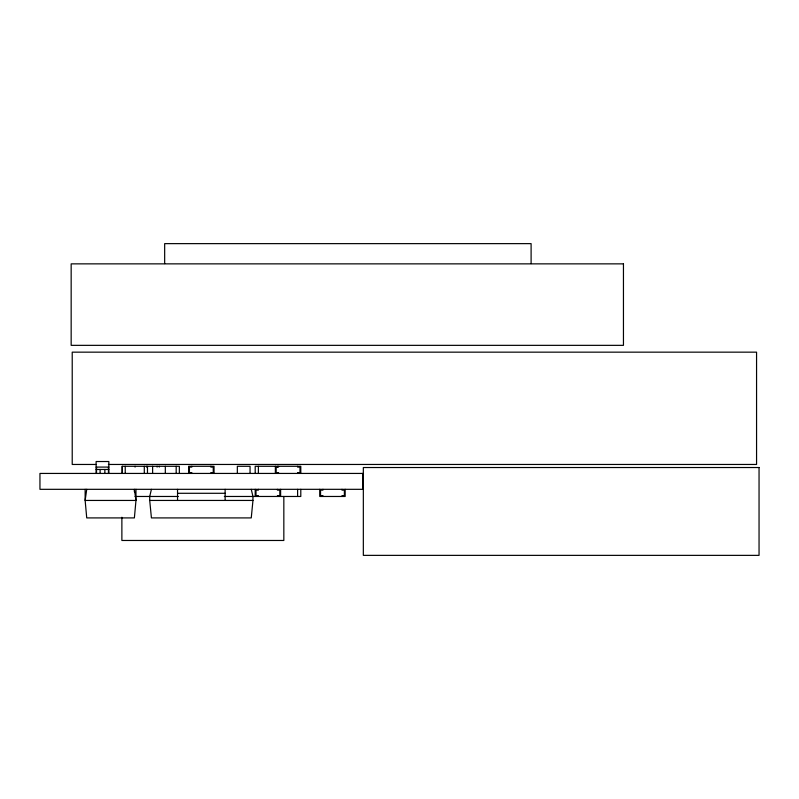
<?xml version="1.0" encoding="UTF-8"?>
<svg xmlns="http://www.w3.org/2000/svg" width="799" height="799" viewBox="0 0 799 799"><rect width="100%" height="100%" fill="white"/><g stroke="black" fill="none" stroke-linecap="round" stroke-linejoin="round"><path stroke-width="1.2" d="M251.256 489.318L252.963 496.469L252.963 500.444L251.256 517.912L151.42 517.912L149.713 500.444L149.713 496.469L151.42 489.318M86.731 489.318L85.143 500.444L86.731 517.912L134.382 517.912L135.97 500.444L135.97 489.318M95.91 464.459L72.22 464.459L72.22 352.159L756.563 352.159L756.563 464.459L108.374 464.459M96.13 467.085L108.844 467.085M96.13 469.462L108.844 469.462M177.538 493.293L225.128 493.293M135.051 496.469L178.327 496.469M224.349 496.469L300.794 496.469L300.794 489.318M149.713 500.444L252.963 500.444M531.105 263.59L531.105 243.635L164.664 243.635L164.664 263.59M345.168 489.318L345.168 496.469L319.76 496.469L319.76 489.318M341.992 489.318L341.992 490.117L344.379 490.117L344.379 495.68L341.992 495.68L341.992 496.469M322.936 489.318L322.936 490.117L320.549 490.117L320.549 495.68L322.936 495.68L322.936 496.469M300.794 473.437L300.794 466.286L255.201 466.286L255.201 473.437M297.608 466.286L297.608 467.085L299.995 467.085L299.995 472.648L297.608 472.648L297.608 473.437M297.608 489.318L297.608 496.469M283.835 496.469L283.835 540.474L121.877 540.474L121.877 517.253M280.619 489.318L280.619 496.469M278.551 466.286L278.551 467.085L276.164 467.085L276.164 472.648L278.551 472.648L278.551 473.437M278.551 495.68L278.551 496.469M277.443 466.286L277.443 467.085M277.443 489.318L277.443 490.117L279.82 490.117L279.82 495.68L277.443 495.68L277.443 496.469M275.375 466.286L275.375 473.437M258.377 466.286L258.377 473.437M258.377 489.318L258.377 490.117L256 490.117L256 495.68L258.377 495.68L258.377 496.469M255.201 489.318L255.201 496.469M250.057 473.437L250.057 466.286L237.343 466.286L237.343 473.437M225.128 489.318L225.128 500.444M214.042 473.437L214.042 466.286L188.634 466.286L188.634 473.437M210.866 466.286L210.866 467.085L213.253 467.085L213.253 472.648L210.866 472.648L210.866 473.437M191.81 466.286L191.81 467.085L189.423 467.085L189.423 472.648L191.81 472.648L191.81 473.437M179.356 473.437L179.356 466.286L122.057 466.286L122.057 473.437M177.538 489.318L177.538 500.444M176.18 466.286L176.18 473.437M165.323 466.286L165.323 473.437M159.271 466.286L159.271 467.085M157.113 466.286L157.113 467.085M152.619 466.286L152.619 473.437M147.475 466.286L147.475 473.437M146.567 466.286L146.567 467.085M144.299 466.286L144.299 473.437M135.071 466.286L135.071 467.085M134.382 491.794L134.382 489.318L135.97 500.444L85.143 500.444L85.143 489.318M125.233 466.286L125.233 473.437M122.357 466.286L122.357 473.437M108.844 473.437L108.844 461.522L96.13 461.522L96.13 473.437M108.444 467.085L108.444 473.437M104.869 469.462L104.869 473.437M100.105 469.462L100.105 473.437M96.529 467.085L96.529 473.437M623.45 263.86L71.161 263.86L71.161 345.348L623.45 345.348L623.45 263.86M759.05 467.525L363.335 467.525L363.335 555.365L759.05 555.365L759.05 467.525M362.726 473.437L39.95 473.437L39.95 489.318L362.726 489.318L362.726 473.437"/></g></svg>
